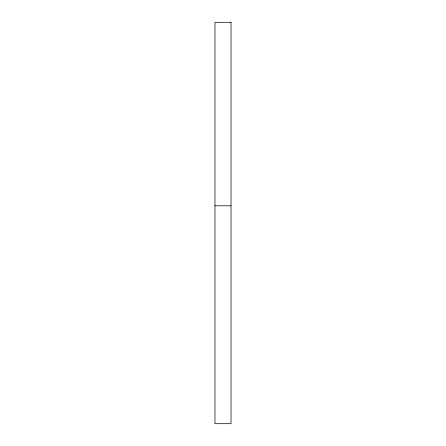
<?xml version="1.0" encoding="UTF-8"?>
<svg xmlns="http://www.w3.org/2000/svg" width="446" height="446" viewBox="0 0 446 446"><rect width="100%" height="100%" fill="white"/><g stroke="black" fill="none" stroke-linecap="round" stroke-linejoin="round"><path stroke-width="0.67" d="M214.972 205.796L231.028 205.796M231.028 22.3L214.972 22.3L214.972 423.7L231.028 423.7L231.028 22.3"/></g></svg>
